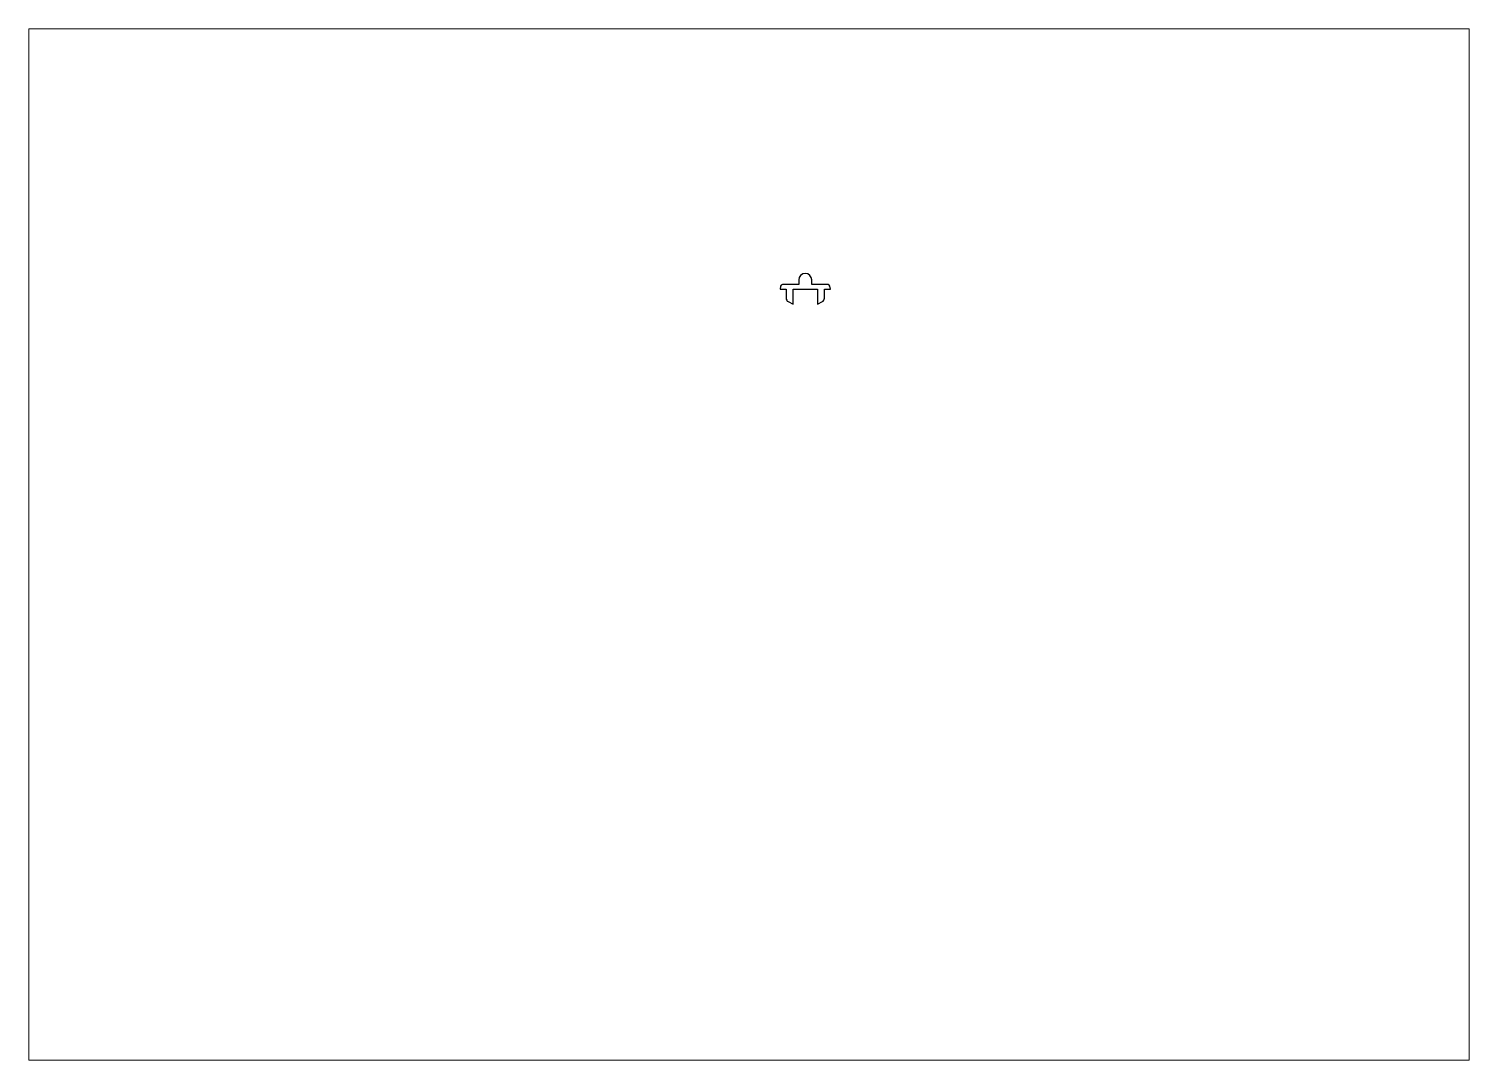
# Paper-space layout 'Layout1' of a CAD drawing. Extents: x 0 to 12.4, y 0 to 8.9.
# The model-space entities are those that its viewports show. They can reach past a viewport. Long polylines and large blocks are cut down to what shows.
import ezdxf

# ---------------------------------------------------------------- set-up
doc = ezdxf.new("R2010")
doc.units = 0
doc.header["$LTSCALE"] = 1.5
doc.layers.get('0').update_dxf_attribs({"linetype": 'CONTINUOUS'})
doc.layers.add('ANA', color=222, linetype='CONTINUOUS')

msp = doc.modelspace()

# ---------------------------------------------------------------- linework, layer by layer
at = {"layer": 'ANA', "color": 230, "linetype": 'BYBLOCK'}
msp.add_lwpolyline([(-488.9, -42.35), (-488.9, -43.6), (-493.24, -43.6, 0.355257), (-493.73, -43.99), (-493.9, -44.8), (-492.27, -44.8), (-492.27, -47.24, 0.284079), (-491.72, -48.14), (-490.4, -48.8), (-490.4, -44.8), (-483.9, -44.8), (-483.9, -48.8), (-482.57, -48.14, 0.284079), (-482.02, -47.24), (-482.02, -44.8), (-480.4, -44.8), (-480.56, -43.99, 0.355257), (-481.05, -43.6), (-485.4, -43.6), (-485.4, -42.35, 1)], format="xyb", close=True, dxfattribs=at)

psp = doc.layouts.get("Layout1")

# ---------------------------------------------------------------- viewports
at = {"layer": '0'}
psp.add_viewport(center=(6.202, 4.435), size=(12.401, 8.8772), view_center_point=(-502.187, -113.117), view_height=275.91753, dxfattribs=at)

doc.saveas('drawing.dxf')
